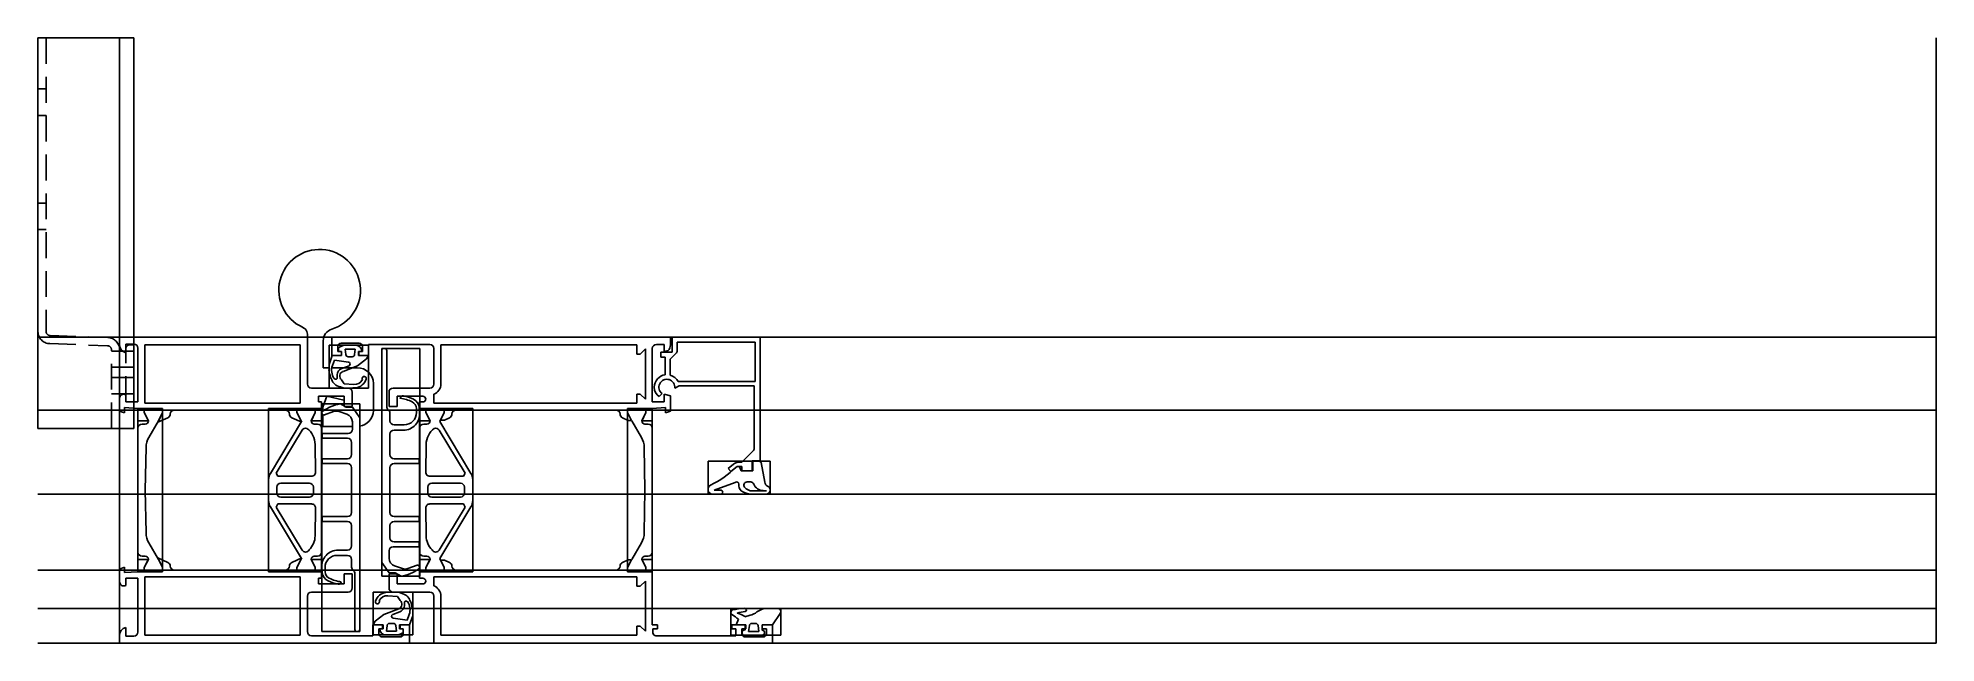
# Model space of a CAD drawing. Extents: x -33 to 432, y 0 to 148.
import ezdxf

# ---------------------------------------------------------------- set-up
doc = ezdxf.new("R2010")
doc.units = 0
doc.linetypes.add('HIDDEN', pattern=[9.525, 6.35, -3.175])
doc.layers.get('0').update_dxf_attribs({"linetype": 'CONTINUOUS'})

msp = doc.modelspace()

# ---------------------------------------------------------------- linework, layer by layer
at = {"linetype": 'CONTINUOUS'}
for p, q in [((-9.5, 148.35), (-33, 148.35)), ((-33, 52.6), (-33, 148.35)), ((-13, 148.35), (-13, 0)), ((-9.5, 148.35), (-9.5, 52.6)), ((432, 0), (432, 148.35)), ((-33, 75), (432, 75)), ((33, 75), (-13, 75)), ((-13, 75), (-13, 73.1)), ((33, 63.5), (33, 75)), ((121.95, 75), (39, 75)), ((39, 75), (39, 70.5)), ((121.95, 73.1), (121.95, 75)), ((143.95, 75), (122.38, 75)), ((122.38, 75), (122.38, 71.3)), ((143.95, 44.71), (143.95, 75)), ((-11.5, 71.17), (-11.5, 73.3)), ((-11.5, 73.3), (-9.5, 73.3)), ((-8.5, 72.3), (-8.5, 59.1)), ((-6.8, 58.8), (-6.8, 73.1)), ((-6.8, 73.1), (31.2, 73.1)), ((31.2, 73.1), (31.2, 58.8)), ((36.9, 74.1), (36.9, 67.5)), ((38.3, 62.51), (38.3, 73)), ((38.3, 73), (48, 73)), ((39.09, 70.5), (38.3, 68.33)), ((39, 70.5), (41.4, 70.5)), ((41.4, 70.5), (39.09, 70.5)), ((40.5, 71.5), (40.5, 72.7)), ((41.4, 71.5), (40.5, 71.5)), ((40.6, 72.3), (40.6, 71.5)), ((40.6, 71.5), (41.4, 71.5)), ((41.3, 73.5), (45.7, 73.5)), ((41.4, 70.5), (41.4, 71.5)), ((41.4, 71.5), (41.4, 70.5)), ((44.85, 73), (41.95, 73)), ((42.42, 70.73), (42.25, 72.06)), ((42.25, 72.06), (44.75, 72.06)), ((43.99, 70.2), (43.01, 70.2)), ((44.75, 72.06), (44.58, 70.73)), ((45.5, 70.5), (45.5, 71.5)), ((45.5, 71.5), (46.35, 71.5)), ((48, 70.5), (45.5, 70.5)), ((46.5, 71.5), (45.6, 71.5)), ((45.6, 71.5), (45.6, 70.5)), ((45.6, 70.5), (48, 70.5)), ((46.5, 72.7), (46.5, 71.5)), ((47.48, 69.65), (48, 70.5)), ((48, 70.5), (48, 73.2)), ((48, 73.2), (63, 73.2)), ((48, 62.51), (48, 73)), ((51.23, 72.2), (51.23, 16.36)), ((51.23, 72.19), (60.53, 72.19)), ((51.23, 71.7), (51.23, 19.77)), ((52.43, 58.01), (52.43, 71.7)), ((60.53, 72.2), (60.53, 16.36)), ((64, 72.2), (64, 63.5)), ((65.7, 73.1), (113.7, 73.1)), ((65.7, 63.5), (65.7, 73.1)), ((113.7, 73.1), (113.7, 70.85)), ((113.7, 70.85), (114.54, 70.85)), ((114.54, 70.85), (115.8, 72.11)), ((115.8, 72.11), (115.8, 59.79)), ((117.5, 59.1), (117.5, 72.2)), ((118.5, 73.2), (120.45, 73.2)), ((122.38, 71.3), (119.58, 71.3)), ((119.58, 71.3), (119.58, 70.1)), ((119.58, 70.1), (120.68, 70.1)), ((120.45, 73.2), (120.45, 71.5)), ((120.45, 71.5), (121.37, 71.69)), ((120.68, 70.1), (120.68, 65.77)), ((121.88, 69.6), (123.28, 71.01)), ((123.58, 71.72), (123.58, 73.8)), ((123.58, 73.8), (142.68, 73.8)), ((142.68, 73.8), (142.68, 64.1)), ((36.9, 67.5), (38.32, 67.5)), ((38.3, 68.33), (38.3, 66.96)), ((39.02, 67.5), (41.91, 67.5)), ((39.14, 68.02), (39.63, 69.37)), ((39.63, 69.37), (43.1, 68.88)), ((43.2, 68), (41.43, 67.32)), ((41.73, 66.58), (45.32, 67.96)), ((41.91, 67.5), (44.14, 67.5)), ((44.14, 67.5), (45.2, 67.5)), ((45.32, 67.96), (47.48, 69.65)), ((121.88, 65.69), (121.88, 69.6)), ((-11.5, 59.1), (-11.5, 60.87)), ((43, 62.5), (34, 62.5)), ((35.7, 59.1), (35.7, 60.5)), ((35.7, 60.5), (42, 60.5)), ((37.78, 60.5), (36.8, 57.86)), ((41.96, 59.58), (37.78, 60.5)), ((48, 62.51), (38.3, 62.51)), ((42.05, 63.58), (41.34, 64.54)), ((42, 60.5), (42, 58)), ((44.36, 63.39), (42.05, 63.58)), ((44, 58), (44, 61.5)), ((49.2, 56.94), (49.2, 63.66)), ((53, 61.5), (53, 58)), ((63, 62.5), (54, 62.5)), ((55, 58), (55, 60.5)), ((55, 60.5), (61.3, 60.5)), ((64, 58.8), (64, 60.99)), ((114.54, 61.05), (113.7, 61.05)), ((113.7, 61.05), (113.7, 58.8)), ((115.8, 59.79), (114.54, 61.05)), ((119.17, 60.42), (119.9, 61.15)), ((121.95, 60.57), (120.45, 61)), ((120.45, 61), (120.45, 59.1)), ((121.95, 56.85), (121.95, 60.57)), ((123.01, 62.49), (124.08, 63.1)), ((142.68, 64.1), (123.84, 64.1)), ((124.08, 63.1), (142.45, 63.1)), ((142.45, 63.1), (142.45, 47.73)), ((432, 57.1), (-33, 57.1)), ((-13, 60), (-13, 56.85)), ((-13, 56.85), (-11.8, 56.41)), ((-11.8, 56.41), (-11.8, 57.72)), ((-11.8, 57.72), (-8.5, 57.5)), ((-8.5, 59.1), (-11.5, 59.1)), ((-8.5, 57.5), (-8.5, 54.5)), ((-8.5, 57.5), (-8.5, 17.5)), ((-8.5, 57.5), (-2.45, 57.5)), ((-6.95, 56.5), (-6.95, 57.5)), ((-6.95, 57.5), (-2.45, 57.5)), ((-2.45, 57.5), (-6.95, 57.5)), ((-6.95, 57.5), (-6.95, 56.5)), ((-5.95, 54.5), (-6.95, 56.5)), ((-6.95, 56.5), (-5.91, 54.41)), ((31.2, 58.8), (-6.8, 58.8)), ((-2.45, 56.5), (-3.64, 54.12)), ((-3.41, 54.59), (-2.45, 56.5)), ((-2.45, 57.5), (-2.45, 56.5)), ((-2.45, 57.5), (-2.45, 17.5)), ((-2.45, 56.5), (-2.45, 57.5)), ((0.4, 57.1), (27.6, 57.1)), ((23.5, 57.5), (23.5, 17.5)), ((36.5, 57.5), (23.5, 57.5)), ((30.45, 56.5), (30.45, 57.5)), ((30.45, 57.5), (34.95, 57.5)), ((34.95, 57.5), (30.45, 57.5)), ((30.45, 57.5), (30.45, 56.5)), ((31.64, 54.12), (30.45, 56.5)), ((30.45, 56.5), (31.55, 54.3)), ((33.91, 54.41), (34.95, 56.5)), ((34.95, 56.5), (33.95, 54.5)), ((34.95, 57.5), (34.95, 56.5)), ((34.95, 56.5), (34.95, 57.5)), ((36.5, 59.1), (35.7, 59.1)), ((36.5, 54.5), (36.5, 59.1)), ((36.5, 57.5), (36.5, 17.5)), ((36.53, 2.8), (36.53, 58.64)), ((36.53, 58.64), (45.83, 58.64)), ((36.8, 56.87), (36.8, 57.86)), ((36.8, 53.1), (36.8, 55.94)), ((37.21, 55.93), (39.43, 56.74)), ((40.77, 56.75), (42.69, 56.09)), ((42.53, 57.8), (41.08, 58.64)), ((42, 58), (44, 58)), ((44.03, 57.8), (42.53, 57.8)), ((45.83, 55.23), (44.03, 57.8)), ((45.83, 2.8), (45.83, 58.64)), ((53, 58), (55, 58)), ((53.23, 54.5), (53.23, 56.39)), ((59.72, 57.51), (59.73, 56.52)), ((60.51, 56.55), (60.41, 57.72)), ((61.3, 59.1), (60.5, 59.1)), ((60.5, 59.1), (60.5, 54.5)), ((60.5, 57.5), (60.5, 17.5)), ((60.5, 57.5), (73.5, 57.5)), ((62.05, 56.5), (62.05, 57.5)), ((62.05, 57.5), (66.55, 57.5)), ((66.55, 57.5), (62.05, 57.5)), ((62.05, 57.5), (62.05, 56.5)), ((63.05, 54.5), (62.05, 56.5)), ((62.05, 56.5), (63.09, 54.41)), ((113.7, 58.8), (64, 58.8)), ((65.45, 54.3), (66.55, 56.5)), ((66.55, 56.5), (65.64, 54.67)), ((66.55, 57.5), (66.55, 56.5)), ((66.55, 56.5), (66.55, 57.5)), ((69.4, 57.1), (108.6, 57.1)), ((73.5, 57.5), (73.5, 17.5)), ((111.45, 56.5), (111.45, 57.5)), ((111.45, 57.5), (115.95, 57.5)), ((111.45, 57.5), (111.45, 17.5)), ((117.5, 57.5), (111.45, 57.5)), ((115.95, 57.5), (111.45, 57.5)), ((111.45, 57.5), (111.45, 56.5)), ((112.41, 54.59), (111.45, 56.5)), ((111.45, 56.5), (112.41, 54.59)), ((114.91, 54.41), (115.95, 56.5)), ((115.95, 56.5), (114.95, 54.5)), ((115.95, 57.5), (115.95, 56.5)), ((115.95, 56.5), (115.95, 57.5)), ((120.45, 59.1), (117.5, 59.1)), ((117.5, 57.5), (120.75, 57.72)), ((117.5, 54.5), (117.5, 57.5)), ((117.5, 57.5), (117.5, 17.5)), ((120.75, 57.72), (120.75, 56.41)), ((120.75, 56.41), (121.95, 56.85)), ((-33, 52.6), (-9.5, 52.6)), ((-8.5, 54.5), (-5.95, 54.5)), ((-8.5, 52.7), (-8.5, 22.3)), ((-6.7, 53.7), (-7.5, 53.7)), ((-5.86, 50.41), (-3.5, 54.5)), ((-3.64, 54.12), (-1.19, 55.23)), ((31.55, 54.3), (23.93, 41.61)), ((25.36, 41.66), (31.69, 52.21)), ((29.19, 55.23), (31.64, 54.12)), ((33.95, 54.5), (36.5, 54.5)), ((35.5, 53.7), (34.7, 53.7)), ((36.5, 22.3), (36.5, 52.7)), ((43.03, 51.4), (36.63, 51.4)), ((36.63, 51.4), (36.63, 50.2)), ((43.9, 53.1), (36.8, 53.1)), ((44.03, 54.2), (44.03, 52.4)), ((45.83, 3.3), (45.83, 55.23)), ((53.23, 46.2), (53.23, 51.2)), ((56.73, 53.5), (54.23, 53.5)), ((54.23, 52.2), (56.53, 52.2)), ((60.5, 54.5), (63.05, 54.5)), ((60.5, 52.7), (60.5, 22.3)), ((62.3, 53.7), (61.5, 53.7)), ((65.31, 52.21), (71.64, 41.66)), ((73.07, 41.61), (65.45, 54.3)), ((65.64, 54.67), (66.58, 54.67)), ((66.58, 54.67), (67.81, 55.23)), ((110.19, 55.23), (111.61, 54.59)), ((111.61, 54.59), (112.41, 54.59)), ((112.5, 54.5), (114.86, 50.41)), ((114.95, 54.5), (117.5, 54.5)), ((116.5, 53.7), (115.7, 53.7)), ((117.5, 22.3), (117.5, 52.7)), ((-6.7, 37.5), (-6.53, 47.99)), ((34.9, 48.7), (35, 41.91)), ((36.63, 50.2), (42.83, 50.2)), ((43.83, 49.2), (43.83, 46.2)), ((62, 41.91), (62.1, 48.7)), ((115.53, 47.99), (115.7, 37.5)), ((142.16, 47.02), (139.45, 44.31)), ((42.83, 45.2), (36.63, 45.2)), ((36.63, 45.2), (36.63, 44)), ((36.63, 44), (42.83, 44)), ((43.83, 43), (43.83, 32)), ((53.23, 32), (53.23, 43)), ((60.43, 45.2), (54.23, 45.2)), ((54.23, 44), (60.43, 44)), ((60.43, 44), (60.43, 45.2)), ((146.41, 44.62), (131.15, 44.62)), ((131.15, 36.5), (131.15, 44.62)), ((137.38, 43.84), (136.13, 42.79)), ((136.13, 42.79), (136.78, 42.03)), ((136.78, 42.03), (138.3, 43.31)), ((138.3, 43.31), (139.45, 43.31)), ((139.45, 44.31), (138.67, 44.31)), ((139.24, 42.21), (138.88, 43.19)), ((142.1, 42.21), (139.24, 42.21)), ((139.45, 43.31), (139.45, 42.21)), ((139.45, 42.21), (141.95, 42.21)), ((141.95, 42.21), (141.95, 44.71)), ((141.95, 44.71), (143.95, 44.71)), ((143.49, 44.62), (142.1, 44.62)), ((142.1, 44.62), (142.1, 42.21)), ((145.06, 39.44), (144.16, 44.25)), ((146.41, 36.5), (146.41, 44.62)), ((-6.53, 27.01), (-6.7, 37.5)), ((23.5, 40.07), (23.5, 34.93)), ((25.78, 40.9), (25.36, 41.66)), ((25.5, 36.8), (25.5, 38.2)), ((34, 40.9), (25.78, 40.9)), ((26.5, 39.2), (33.5, 39.2)), ((34.5, 38.2), (34.5, 36.8)), ((62.5, 36.8), (62.5, 38.2)), ((71.22, 40.9), (63, 40.9)), ((63.5, 39.2), (70.5, 39.2)), ((71.64, 41.66), (71.22, 40.9)), ((71.5, 38.2), (71.5, 36.8)), ((73.5, 34.93), (73.5, 40.07)), ((115.7, 37.5), (115.53, 27.01)), ((132.69, 37.5), (137.84, 39.38)), ((134.28, 37.5), (132.69, 37.5)), ((140.71, 39.5), (141.61, 39.5)), ((145.46, 37.3), (142.01, 37.3)), ((144.69, 37.4), (145.46, 37.3)), ((432, 36.5), (-33, 36.5)), ((23.93, 33.39), (31.55, 20.7)), ((25.36, 33.34), (25.78, 34.1)), ((31.69, 22.79), (25.36, 33.34)), ((25.78, 34.1), (34, 34.1)), ((33.5, 35.8), (26.5, 35.8)), ((35, 33.09), (34.9, 26.3)), ((62.1, 26.3), (62, 33.09)), ((63, 34.1), (71.22, 34.1)), ((70.5, 35.8), (63.5, 35.8)), ((71.64, 33.34), (65.31, 22.79)), ((65.45, 20.7), (73.07, 33.39)), ((71.22, 34.1), (71.64, 33.34)), ((131.15, 36.5), (146.41, 36.5)), ((132.22, 36.5), (134.28, 36.5)), ((141.78, 36.5), (145.41, 36.5)), ((42.83, 31), (36.63, 31)), ((36.63, 31), (36.63, 29.8)), ((36.63, 29.8), (42.83, 29.8)), ((43.83, 28.8), (43.83, 23.8)), ((53.23, 25.8), (53.23, 28.8)), ((60.43, 31), (54.23, 31)), ((54.23, 29.8), (60.43, 29.8)), ((60.43, 29.8), (60.43, 31)), ((-3.5, 20.5), (-5.86, 24.59)), ((54.03, 23.6), (60.43, 23.6)), ((60.43, 24.8), (54.23, 24.8)), ((60.43, 23.6), (60.43, 24.8)), ((114.86, 24.59), (112.5, 20.5)), ((-5.95, 20.5), (-8.5, 20.5)), ((-8.5, 20.5), (-8.5, 17.5)), ((-7.5, 21.3), (-6.7, 21.3)), ((-5.91, 20.59), (-6.95, 18.5)), ((-6.95, 18.5), (-5.95, 20.5)), ((-1.19, 19.77), (-3.64, 20.88)), ((-3.64, 20.88), (-2.45, 18.5)), ((-2.45, 18.5), (-3.41, 20.41)), ((31.64, 20.88), (29.19, 19.77)), ((30.45, 18.5), (31.64, 20.88)), ((31.55, 20.7), (30.45, 18.5)), ((34.95, 18.5), (33.91, 20.59)), ((36.5, 20.5), (33.95, 20.5)), ((33.95, 20.5), (34.95, 18.5)), ((34.7, 21.3), (35.5, 21.3)), ((36.5, 15.9), (36.5, 20.5)), ((40.33, 21.5), (42.83, 21.5)), ((42.83, 22.8), (40.53, 22.8)), ((43.83, 20.5), (43.83, 18.61)), ((51.23, 19.77), (53.03, 17.2)), ((53.03, 20.8), (53.03, 22.6)), ((56.29, 18.25), (54.38, 18.91)), ((59.86, 19.07), (57.63, 18.26)), ((63.05, 20.5), (60.5, 20.5)), ((60.5, 20.5), (60.5, 15.9)), ((61.5, 21.3), (62.3, 21.3)), ((63.09, 20.59), (62.05, 18.5)), ((62.05, 18.5), (63.05, 20.5)), ((66.55, 18.5), (65.45, 20.7)), ((66.58, 20.33), (65.64, 20.33)), ((65.64, 20.33), (66.55, 18.5)), ((67.81, 19.77), (66.58, 20.33)), ((111.61, 20.41), (110.19, 19.77)), ((111.45, 18.5), (112.41, 20.41)), ((112.41, 20.41), (111.45, 18.5)), ((112.41, 20.41), (111.61, 20.41)), ((115.95, 18.5), (114.91, 20.59)), ((117.45, 20.5), (114.95, 20.5)), ((114.95, 20.5), (115.95, 18.5)), ((115.7, 21.3), (116.5, 21.3)), ((117.45, 4.5), (117.45, 20.5)), ((432, 17.9), (-33, 17.9)), ((-11.8, 18.59), (-13, 18.15)), ((-13, 18.15), (-13, 15)), ((-11.8, 17.28), (-11.8, 18.59)), ((-8.5, 17.5), (-11.8, 17.28)), ((-11.5, 14.13), (-11.5, 15.9)), ((-11.5, 15.9), (-8.5, 15.9)), ((-2.45, 17.5), (-8.5, 17.5)), ((-8.5, 15.9), (-8.5, 2.7)), ((-6.95, 17.5), (-6.95, 18.5)), ((-6.95, 18.5), (-6.95, 17.5)), ((-2.45, 17.5), (-6.95, 17.5)), ((-6.95, 17.5), (-2.45, 17.5)), ((-6.8, 1.9), (-6.8, 16.2)), ((-6.8, 16.2), (31.2, 16.2)), ((-2.45, 18.5), (-2.45, 17.5)), ((-2.45, 17.5), (-2.45, 18.5)), ((27.6, 17.9), (0.4, 17.9)), ((23.5, 17.5), (36.5, 17.5)), ((30.45, 17.5), (30.45, 18.5)), ((30.45, 18.5), (30.45, 17.5)), ((34.95, 17.5), (30.45, 17.5)), ((30.45, 17.5), (34.95, 17.5)), ((31.2, 16.2), (31.2, 1.9)), ((34.95, 18.5), (34.95, 17.5)), ((34.95, 17.5), (34.95, 18.5)), ((35.7, 14.5), (35.7, 15.9)), ((35.7, 15.9), (36.5, 15.9)), ((42, 14.5), (35.7, 14.5)), ((36.55, 18.45), (36.65, 17.28)), ((37.34, 17.49), (37.33, 18.48)), ((44, 17), (42, 17)), ((42, 17), (42, 14.5)), ((44, 13.5), (44, 17)), ((44.63, 16.99), (44.63, 3.3)), ((60.53, 16.36), (51.23, 16.36)), ((55, 17), (53, 17)), ((53, 17), (53, 13.5)), ((53.03, 17.2), (54.53, 17.2)), ((54.53, 17.2), (55.98, 16.36)), ((55, 14.5), (55, 17)), ((61.3, 14.5), (55, 14.5)), ((73.5, 17.5), (60.5, 17.5)), ((60.5, 15.9), (61.3, 15.9)), ((62.05, 17.5), (62.05, 18.5)), ((62.05, 18.5), (62.05, 17.5)), ((66.55, 17.5), (62.05, 17.5)), ((62.05, 17.5), (66.55, 17.5)), ((64, 14.01), (64, 16.2)), ((64, 16.2), (113.7, 16.2)), ((66.55, 18.5), (66.55, 17.5)), ((66.55, 17.5), (66.55, 18.5)), ((108.6, 17.9), (69.4, 17.9)), ((111.45, 17.5), (111.45, 18.5)), ((111.45, 18.5), (111.45, 17.5)), ((115.95, 17.5), (111.45, 17.5)), ((111.45, 17.5), (117.5, 17.5)), ((111.45, 17.5), (115.95, 17.5)), ((113.7, 16.2), (113.7, 13.95)), ((114.54, 13.95), (115.8, 15.21)), ((115.8, 15.21), (115.8, 2.89)), ((115.95, 18.5), (115.95, 17.5)), ((115.95, 17.5), (115.95, 18.5)), ((33, 2.8), (33, 11.5)), ((34, 12.5), (43, 12.5)), ((49.1, 12.49), (49.1, 2)), ((49.1, 12.49), (58.8, 12.49)), ((52.73, 11.61), (55.05, 11.42)), ((54, 12.5), (63, 12.5)), ((55.05, 11.42), (55.75, 10.46)), ((58.8, 12.49), (58.8, 2)), ((64, 11.5), (64, 0)), ((65.7, 1.9), (65.7, 11.5)), ((113.7, 13.95), (114.54, 13.95)), ((432, 8.5), (-33, 8.5)), ((49.62, 5.35), (49.1, 4.5)), ((51.77, 7.04), (49.62, 5.35)), ((55.37, 8.42), (51.77, 7.04)), ((53.11, 4.8), (54.09, 4.8)), ((53.9, 7), (55.67, 7.68)), ((57.46, 5.63), (54, 6.12)), ((57.95, 6.98), (57.46, 5.63)), ((58.01, 4.5), (58.8, 6.67)), ((58.8, 6.67), (58.8, 8.04)), ((136.76, 1.9), (136.76, 8.53)), ((148.99, 8.5), (136.76, 8.5)), ((138.59, 5.85), (138.05, 4.5)), ((141.48, 6.82), (140.21, 6.47)), ((141.88, 4.8), (142.83, 4.8)), ((148.2, 8.5), (145.82, 8.5)), ((146.94, 4.5), (148.85, 7.23)), ((148.99, 1.9), (148.99, 8.53)), ((-33, 0), (432, 0)), ((-13, 1.9), (-13, 0)), ((-13, 0), (58, 0)), ((-11.5, 1.7), (-11.5, 3.83)), ((-9.5, 1.7), (-11.5, 1.7)), ((31.2, 1.9), (-6.8, 1.9)), ((49, 1.8), (34, 1.8)), ((45.83, 2.81), (36.53, 2.81)), ((51.4, 4.5), (49, 4.5)), ((49, 4.5), (49, 1.8)), ((49.1, 4.5), (51.6, 4.5)), ((58.8, 2), (49.1, 2)), ((50.5, 2.3), (50.5, 3.5)), ((50.5, 3.5), (51.4, 3.5)), ((51.6, 3.5), (50.75, 3.5)), ((55.7, 1.5), (51.3, 1.5)), ((51.4, 3.5), (51.4, 4.5)), ((51.6, 4.5), (51.6, 3.5)), ((52.25, 2), (55.14, 2)), ((52.35, 2.94), (52.51, 4.27)), ((54.85, 2.94), (52.35, 2.94)), ((54.68, 4.27), (54.85, 2.94)), ((58, 4.5), (55.6, 4.5)), ((55.6, 4.5), (55.6, 3.5)), ((55.6, 3.5), (56.5, 3.5)), ((55.7, 3.5), (55.7, 4.5)), ((55.7, 4.5), (58.01, 4.5)), ((56.5, 3.5), (55.7, 3.5)), ((56.5, 3.5), (56.5, 2.3)), ((56.5, 2.7), (56.5, 3.5)), ((58, 0), (58, 4.5)), ((64, 0), (146.95, 0)), ((113.7, 1.9), (65.7, 1.9)), ((114.54, 4.15), (113.7, 4.15)), ((113.7, 4.15), (113.7, 1.9)), ((115.8, 2.89), (114.54, 4.15)), ((118.75, 4.5), (117.45, 4.5)), ((117.65, 2.53), (117.65, 3.5)), ((117.65, 3.5), (118.75, 3.5)), ((137.95, 1.8), (118.39, 1.8)), ((118.75, 3.5), (118.75, 4.5)), ((136.76, 1.9), (148.99, 1.9)), ((140.45, 4.5), (136.95, 4.5)), ((136.95, 4.5), (136.95, 3.5)), ((136.95, 3.5), (137.95, 3.5)), ((137.95, 3.5), (137.95, 1.8)), ((138.05, 4.5), (140.25, 4.5)), ((139.45, 2.3), (139.45, 3.5)), ((139.45, 3.5), (140.45, 3.5)), ((140.25, 4.5), (140.25, 3.2)), ((140.25, 1.9), (144.45, 1.9)), ((144.65, 1.5), (140.25, 1.5)), ((140.45, 3.5), (140.45, 4.5)), ((141.11, 2.84), (141.28, 4.27)), ((143.6, 2.84), (141.11, 2.84)), ((143.43, 4.27), (143.6, 2.84)), ((146.95, 4.5), (144.45, 4.5)), ((144.45, 4.5), (144.45, 3.5)), ((144.45, 3.2), (144.45, 4.5)), ((144.45, 4.5), (146.94, 4.5)), ((144.45, 3.5), (145.45, 3.5)), ((145.45, 3.5), (145.45, 2.3)), ((146.95, 0), (146.95, 4.5))]:
    msp.add_line(p, q, dxfattribs=at)
at = {"linetype": 'HIDDEN'}
for p, q in [((-33, 148.35), (-33, 76.39)), ((-31, 148.35), (-33, 148.35)), ((-31, 148.35), (-31, 76.39)), ((-31, 135.85), (-33, 135.85)), ((-31, 129.35), (-33, 129.35)), ((-33, 107.85), (-31, 107.85)), ((-33, 101.35), (-31, 101.35)), ((-30.03, 75.39), (-15.9, 74.9)), ((-30.1, 73.4), (-15.97, 72.9)), ((-15, 52.6), (-15, 71.9)), ((-9.5, 71.6), (-15, 71.6)), ((-13, 71.9), (-13, 52.6)), ((-11.5, 59.1), (-11.5, 72.1)), ((-10.5, 73.1), (-9.5, 73.1)), ((-9.5, 73.1), (-9.5, 59.1)), ((-9.5, 67.6), (-15, 67.6)), ((-9.5, 65.1), (-15, 65.1)), ((-9.5, 65.1), (-15, 65.1)), ((-9.5, 61.1), (-15, 61.1)), ((-9.5, 59.1), (-11.5, 59.1)), ((-13, 52.6), (-15, 52.6))]:
    msp.add_line(p, q, dxfattribs=at)
at = {"linetype": 'CONTINUOUS'}
for centre, radius, start, end in [((36, 86.5), 10, 287.4601, 245.3573), ((30.96, 75.5), 2.1, 346.2634, 65.5276), ((39.9, 74.1), 3, 107.4576, 179.9653), ((-11, 73.11), 2, 180.1861, 255.5228), ((-9.5, 72.3), 1, 0, 90), ((41.3, 72.7), 0.8, 90, 180), ((42.61, 70.07), 3, 102.7259, 132.0892), ((43.02, 70.8), 0.6, 186.697, 269.436), ((43.98, 70.8), 0.6, 270.564, 353.303), ((44.85, 71.5), 1.5, 0, 90), ((45.7, 72.7), 0.8, 0, 90), ((51.73, 71.7), 0.5, 78.463, 180.0117), ((51.93, 71.7), 0.5, 359.9883, 101.537), ((63, 72.2), 1, 0, 90), ((118.5, 72.2), 1, 90, 180), ((119.95, 73.1), 2, 315.2349, 0.0457), ((122.58, 71.72), 1, 314.4263, 359.7621), ((58.07, 69.95), 20, 188.6065, 194.0133), ((56.66, 73.85), 20, 205.9129, 209.6041), ((42.37, 66.84), 3.44, 160.0162, 215.4335), ((39.93, 65.07), 0.42, 211.7201, 16.4843), ((42.08, 65.62), 1.8, 111.0913, 193.8402), ((42.16, 65.44), 1.22, 110.8338, 227.5202), ((43.03, 68.43), 0.46, 292.186, 80.7801), ((45.2, 63.5), 4, 2.2924, 90.0459), ((46.93, 64.86), 0.5, 344.1299, 210.8943), ((121.08, 62.7), 3.1, 97.4136, 179.9245), ((121.08, 62.7), 3.1, 26.9294, 74.971), ((-12, 60), 1, 59.9995, 180.228), ((34, 63.5), 1, 180, 270), ((41.02, 64.94), 2, 209.1128, 248.6746), ((47.52, 81.73), 20, 248.8063, 253.9174), ((42.79, 82.49), 20, 267.6796, 275.9127), ((43, 61.5), 1, 0, 90), ((44.53, 65.58), 2.2, 265.517, 333.4524), ((44.54, 65.58), 3, 275.9888, 343.2692), ((54, 61.5), 1, 90, 180), ((56.38, 59.98), 0.62, 74.0658, 178.5048), ((54.4, 50.1), 10.7, 64.5608, 78.4291), ((61.3, 59.8), 0.7, 0, 90), ((63, 63.5), 1, 270, 0), ((63, 63.5), 2.7, 291.7384, 0.0427), ((120.98, 62.81), 3, 182.1798, 232.943), ((121.07, 62.71), 1.95, 353.5722, 233.0471), ((-1.6, 56.14), 1, 294.1894, 358.7281), ((0.4, 56.1), 1, 89.9885, 178.854), ((27.6, 56.1), 1, 1.146, 90.0115), ((29.6, 56.14), 1, 181.2719, 245.8106), ((37.04, 56.4), 0.5, 126.948, 289.8105), ((42.7, 48.77), 10, 99.3425, 126.6079), ((40.11, 54.86), 2, 70.8545, 110.0007), ((42.03, 54.2), 2, 359.9416, 70.7313), ((45.2, 57.1), 4, 278.5833, 357.7764), ((53.43, 58.01), 1, 180, 233.1301), ((52.23, 56.38), 1, 0.4253, 53.8449), ((54.38, 50.1), 10, 64.484, 82.0816), ((56.53, 56.2), 4, 270.0667, 5.0198), ((56.73, 56.5), 3, 269.9987, 0.382), ((57.92, 57.49), 1.8, 0.5421, 64.6762), ((57.92, 57.51), 2.5, 4.9175, 64.3852), ((61.3, 59.8), 0.7, 270, 360), ((67.4, 56.14), 1, 294.1894, 358.7281), ((69.4, 56.1), 1, 89.9885, 178.854), ((108.6, 56.1), 1, 1.146, 90.0115), ((110.6, 56.14), 1, 181.2719, 245.8106), ((-7.5, 52.7), 1, 90, 180), ((-6.7, 54.5), 0.8, 270.3526, 353.5416), ((32.55, 51.69), 1, 69.3199, 148.9647), ((29.9, 48.63), 5, 0.8064, 53.1372), ((34.7, 54.5), 0.8, 186.4584, 269.6474), ((35.5, 52.7), 1, 0, 90), ((43.03, 52.4), 1, 270, 0), ((54.23, 54.5), 1, 180, 270), ((54.23, 51.2), 1, 90, 180), ((61.5, 52.7), 1, 90, 180), ((67.1, 48.63), 5, 126.8628, 179.1936), ((62.3, 54.5), 0.8, 270.3526, 353.5416), ((64.45, 51.69), 1, 31.0353, 110.6801), ((115.7, 54.5), 0.8, 186.4584, 269.6474), ((116.5, 52.7), 1, 0, 90), ((-1.53, 47.91), 5, 149.9819, 179.0676), ((42.83, 49.2), 1, 0, 90), ((110.53, 47.91), 5, 0.9324, 30.0181), ((141.45, 47.72), 1, 315.2336, 0.3313), ((34, 41.9), 1, 269.9971, 0.573), ((42.83, 46.2), 1, 270, 0), ((42.83, 43), 1, 0, 90), ((54.23, 46.2), 1, 180, 270), ((54.23, 43), 1, 90, 180), ((63, 41.9), 1, 179.427, 270.0029), ((122.7, 58.46), 21.7, 294.6788, 314.9112), ((138.67, 42.31), 2, 89.9445, 130.093), ((138.51, 42.58), 0.71, 59.0637, 134.2014), ((143.49, 43.82), 0.8, 32.5125, 89.6692), ((26.5, 40.06), 3, 148.944, 179.8543), ((26.5, 38.2), 1, 90, 180), ((33.5, 38.2), 1, 0, 90), ((63.5, 38.2), 1, 90, 180), ((70.5, 38.2), 1, 0, 90), ((70.5, 40.06), 3, 0.1457, 31.056), ((132.35, 37.69), 1.2, 119.2767, 263.9328), ((134.28, 37), 0.5, 270, 90), ((138.18, 38.97), 0.53, 359.6283, 129.906), ((140.34, 38.65), 1.66, 169.0297, 231.222), ((141.78, 40.5), 4, 231.7207, 270.0289), ((140.71, 38.7), 0.8, 89.8528, 220.5419), ((142, 39.8), 2.5, 220.3908, 270.1351), ((141.61, 38.7), 0.8, 21.2529, 90.3157), ((144.69, 39.9), 2.5, 201.346, 270.0344), ((146.55, 39.72), 1.5, 190.55, 242.8431), ((145.41, 37.5), 1, 269.7676, 62.8743), ((26.5, 34.94), 3, 180.1457, 211.056), ((26.5, 36.8), 1, 180, 270), ((33.5, 36.8), 1, 270, 0), ((34, 33.1), 1, 359.427, 90.0029), ((63, 33.1), 1, 89.9971, 180.573), ((63.5, 36.8), 1, 180, 270), ((70.5, 36.8), 1, 270, 0), ((70.5, 34.94), 3, 328.944, 359.8543), ((42.83, 32), 1, 270, 0), ((42.83, 28.8), 1, 0, 90), ((54.23, 32), 1, 180, 270), ((54.23, 28.8), 1, 90, 180), ((-1.53, 27.09), 5, 180.9324, 210.0181), ((29.9, 26.37), 5, 314.9021, 359.1798), ((42.83, 23.8), 1, 270, 0), ((54.03, 22.6), 1, 90, 180), ((54.23, 25.8), 1, 180, 270), ((67.1, 26.37), 5, 180.8202, 225.0979), ((110.53, 27.09), 5, 329.9819, 359.0676), ((-7.5, 22.3), 1, 180, 270), ((-6.7, 20.5), 0.8, 6.4584, 89.6474), ((-1.6, 18.86), 1, 1.2719, 65.8106), ((0.4, 18.9), 1, 181.146, 270.0115), ((27.6, 18.9), 1, 269.9885, 358.854), ((29.6, 18.86), 1, 114.1894, 178.7281), ((32.55, 23.3), 1, 210.8316, 331.8023), ((34.7, 20.5), 0.8, 90.3526, 173.5416), ((35.5, 22.3), 1, 270, 0), ((40.53, 18.8), 4, 90.0667, 185.0198), ((40.33, 18.5), 3, 89.9987, 180.382), ((42.83, 20.5), 1, 0, 90), ((44.83, 18.62), 1, 180.4253, 233.8449), ((55.03, 20.8), 2, 180.0409, 251.0344), ((60.01, 18.59), 0.5, 308.0902, 107.6439), ((61.5, 22.3), 1, 180, 270), ((62.3, 20.5), 0.8, 6.4584, 89.6474), ((64.45, 23.3), 1, 208.1977, 329.1684), ((67.4, 18.86), 1, 1.2719, 65.8106), ((69.4, 18.9), 1, 181.146, 270.0115), ((108.6, 18.9), 1, 269.9885, 358.854), ((110.6, 18.86), 1, 114.1894, 178.7281), ((115.7, 20.5), 0.8, 90.3526, 173.5416), ((116.5, 22.3), 1, 270, 0), ((-12, 15), 1, 179.772, 300.0005), ((39.14, 17.5), 2.5, 185.0319, 244.65), ((39.14, 17.51), 1.8, 180.5421, 244.6762), ((42.67, 24.9), 10.7, 244.5157, 258.3328), ((42.68, 24.9), 10, 244.484, 262.0816), ((40.68, 15.02), 0.62, 254.0658, 358.5048), ((43.63, 16.99), 1, 0, 53.1301), ((54.36, 26.23), 10, 279.3425, 306.6079), ((56.95, 20.14), 2, 250.8545, 290.0007), ((61.3, 15.2), 0.7, 360, 90), ((61.3, 15.2), 0.7, 270, 0), ((63, 11.5), 2.7, 359.9573, 68.2616), ((34, 11.5), 1, 90, 180), ((43, 13.5), 1, 270, 0), ((50.17, 10.13), 0.5, 162.8202, 32.369), ((52.56, 9.42), 3, 95.9888, 163.2692), ((52.56, 9.42), 2.2, 85.517, 153.4524), ((54.31, -7.49), 20, 87.6796, 95.9127), ((54, 13.5), 1, 180, 270), ((49.58, -6.73), 20, 68.8063, 73.9174), ((54.93, 9.56), 1.22, 291.1879, 47.7085), ((55.02, 9.38), 1.8, 290.7798, 13.7255), ((57.18, 9.9), 0.42, 35.7724, 193.0004), ((56.08, 10.06), 2, 29.1128, 68.6746), ((54.72, 8.16), 3.44, 340.0162, 35.4335), ((40.37, 1.27), 20, 25.5246, 29.2025), ((39.04, 4.95), 20, 8.9012, 14.3137), ((63, 11.5), 1, 0, 90), ((53.11, 4.2), 0.6, 89.6089, 173.3016), ((54.07, 6.57), 0.46, 112.186, 260.7801), ((54.08, 4.2), 0.6, 6.697, 89.436), ((137.46, 7.5), 0.7, 113.8863, 240.6175), ((133.26, -0.12), 8, 48.2593, 61.1832), ((142.38, -19.91), 28.53, 94.5066, 100.5052), ((141.58, -5.07), 12.85, 95.9015, 104.6559), ((136.68, 1.44), 6.15, 54.931, 74.4029), ((140.18, 8.1), 0.4, 281.412, 95.8622), ((141.88, 4.2), 0.6, 89.6089, 173.3016), ((140.19, 11.65), 5, 284.9252, 306.2676), ((142.83, 4.2), 0.6, 6.6984, 90.3911), ((145.82, 4), 4.5, 90.0398, 126.4434), ((148.2, 7.7), 0.8, 324.0198, 90.1879), ((-11, 1.89), 2, 104.4772, 179.8139), ((-9.5, 2.7), 1, 270, 0), ((34, 2.8), 1, 180, 270), ((45.13, 3.3), 0.5, 179.9883, 281.537), ((45.33, 3.3), 0.5, 258.463, 0.0117), ((51.3, 2.3), 0.8, 180, 270), ((52.25, 3.5), 1.5, 180, 270), ((54.49, 4.93), 3, 282.4658, 312.0045), ((55.7, 2.3), 0.8, 270, 360), ((118.38, 2.53), 0.73, 179.9946, 270.7849), ((140.25, 2.3), 0.8, 180, 270), ((140.14, 2.55), 0.66, 80.0134, 279.9866), ((144.34, 2.55), 0.66, 279.9866, 80.0134), ((144.65, 2.3), 0.8, 270, 360)]:
    msp.add_arc(centre, radius, start, end, dxfattribs=at)
at = {"linetype": 'HIDDEN'}
for centre, radius, start, end in [((-30, 76.4), 3, 180.1592, 268.09), ((-30, 76.39), 1, 179.9742, 268.2809), ((-16, 71.9), 3, 359.9682, 88.0898), ((-16, 71.9), 1, 359.9742, 88.2809), ((-10.5, 72.1), 1, 90, 180)]:
    msp.add_arc(centre, radius, start, end, dxfattribs=at)

doc.saveas('drawing.dxf')
